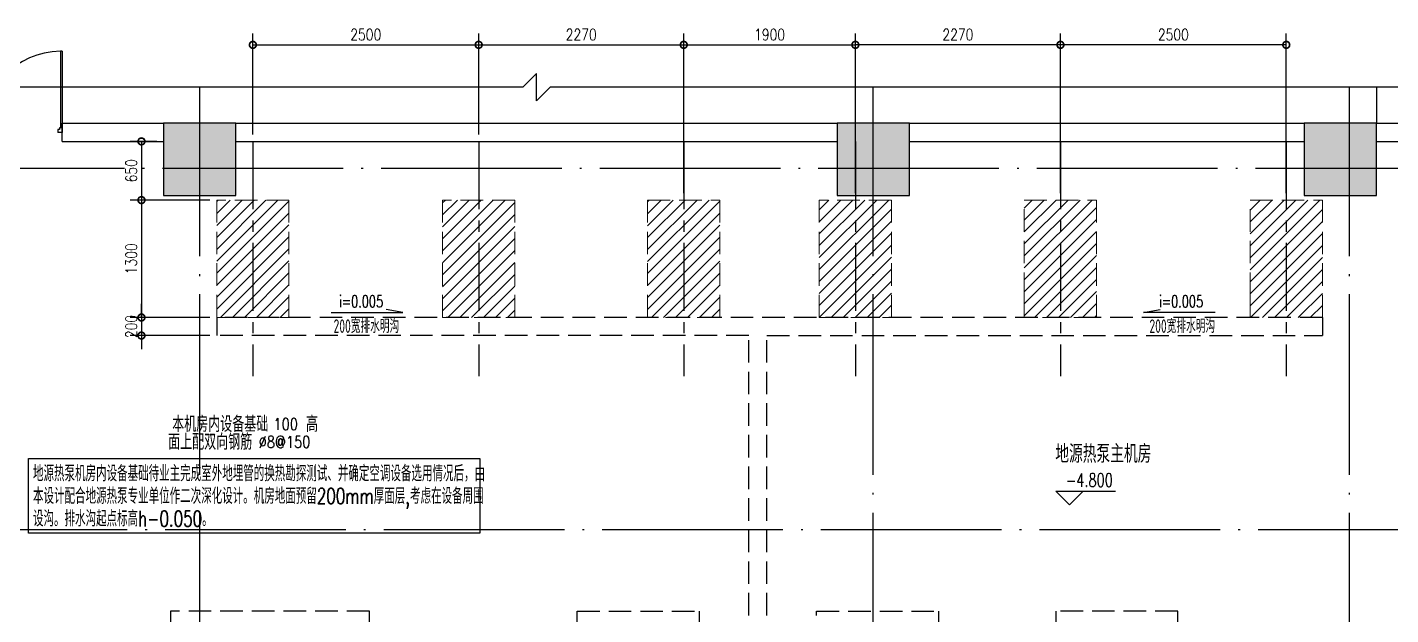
# Model space of a CAD drawing. Extents: x -345393 to -54719, y 203828 to 476815.
# Drawn here: x -289705 to -274612, y 239469 to 245974 of the extents above; entities that cross this region are included whole.
import ezdxf

# ---------------------------------------------------------------- set-up
doc = ezdxf.new("R2010")
doc.units = 0
doc.header["$LTSCALE"] = 1000
doc.header["$MEASUREMENT"] = 0
for name, pattern in [('CENTER2', [1.125, 0.75, -0.125, 0.125, -0.125]), ('DASH', [0.35, 0.25, -0.1]), ('DOTE', [2.42, 2, -0.2, 0.02, -0.2])]:
    doc.linetypes.add(name, pattern=pattern)
doc.layers.get('0').update_dxf_attribs({"color": 252, "linetype": 'CONTINUOUS'})
doc.layers.get('Defpoints').update_dxf_attribs({"color": 252, "linetype": 'CONTINUOUS'})
for name, color, linetype in [('A-墙线', 252, 'CONTINUOUS'), ('A-门', 252, 'CONTINUOUS'), ('COLUMN', 250, 'CONTINUOUS'), ('DIM_ELEV', 252, 'CONTINUOUS'), ('DOTE', 250, 'DOTE'), ('HZ', 7, 'CONTINUOUS'), ('PUB_HATCH', 250, 'CONTINUOUS'), ('PUB_TEXT', 252, 'CONTINUOUS'), ('暖通-水-标注', 95, 'CONTINUOUS'), ('暖通-水-设备基础', 75, 'DASH'), ('暖通-水-说明', 3, 'CONTINUOUS')]:
    doc.layers.add(name, color=color, linetype=linetype)
doc.layers.add('暖通-水-设备', color=3, linetype='CONTINUOUS', lineweight=20)
doc.styles.add('_TCH_DIM', font='SIMPLEX', dxfattribs={"bigfont": 'GBCBIG'})
doc.styles.add('DX', font='wcad.shx', dxfattribs={"width": 0.7, "bigfont": 'tjhztxt.shx'})
doc.styles.add('HZ', font='romans.shx', dxfattribs={"width": 0.7, "bigfont": 'tjhztxt.shx'})
doc.styles.add('M-TEXT2', font='romanc.shx', dxfattribs={"width": 0.8, "bigfont": 'hzf.shx'})
doc.styles.add('NT4', font='tssdeng.shx', dxfattribs={"width": 0.65, "bigfont": 'tssdchn.shx'})
doc.styles.add('ROMANC', font='romanc', dxfattribs={"width": 0.9})
doc.dimstyles.new('暖通-水-尺寸标注50', dxfattribs={"dimscale": 0.5, "dimtxt": 250, "dimasz": 300, "dimexe": 250, "dimexo": 150, "dimgap": 100, "dimtad": 1, "dimdec": 4, "dimrnd": 5, "dimdsep": 46, "dimtxsty": 'M-TEXT2', "dimblk1": 'DOTSMALL', "dimblk2": 'DOTSMALL', "dimsah": 1, "dimcen": 0.09, "dimclrd": 256, "dimclre": 256, "dimclrt": 7, "dimadec": 0, "dimazin": 0, "dimtfac": 1, "dimtdec": 4, "dimtix": 1, "dimtmove": 2, "dimatfit": 3, "dimldrblk": 'DOTSMALL', "dimfxl": 0, "dimtolj": 1, "dimtzin": 0, "dimarcsym": 0})

# ---------------------------------------------------------------- blocks, each defined once
blk = doc.blocks.new('m1800')
at = {"layer": 'A-墙线'}
for p, q in [((-900, -100), (-900, 100)), ((900, -100), (900, 100))]:
    blk.add_line(p, q, dxfattribs=at)
at = {"layer": 'A-门'}
for p, q in [((-900, 900), (-900, 0)), ((-900, 900), (-880, 900)), ((-880, 900), (-880, 50)), ((880, 900), (880, 50)), ((900, 900), (880, 900)), ((900, 900), (900, 0)), ((-900, 50), (-870, 50)), ((-900, 0), (-850, 0)), ((-870, 50), (-870, 30)), ((-870, 30), (-850, 30)), ((-850, 30), (-850, 0)), ((850, 30), (850, 0)), ((870, 30), (850, 30)), ((900, 0), (850, 0)), ((870, 50), (870, 30)), ((900, 50), (870, 50))]:
    blk.add_line(p, q, dxfattribs=at)
for centre, start, end in [((-900, 0), 0, 88.7267), ((900, 0), 91.2733, 180)]:
    blk.add_arc(centre, 900, start, end, dxfattribs=at)
blk = doc.blocks.new('_DOTSMALL')
at = {"color": 0, "const_width": 0.5}
blk.add_lwpolyline([(-0.0625, 0, 1), (0.0625, 0, 1)], format="xyb", close=True, dxfattribs=at)
blk = doc.blocks.new('*D274')
at = {"layer": 'Defpoints', "color": 0}
for p in [(-280538, 245779), (-282438, 244710), (-280538, 244060)]:
    blk.add_point(p, dxfattribs=at)
at = {"layer": '暖通-水-标注', "linetype": 'Continuous', "lineweight": -2}
for p, q in [((-282438, 244785), (-282438, 245904)), ((-280538, 244135), (-280538, 245904)), ((-282438, 245779), (-280538, 245779))]:
    blk.add_line(p, q, dxfattribs=at)
at = {"layer": '暖通-水-标注', "lineweight": -2, "xscale": 150, "yscale": 150, "zscale": 150, "rotation": 180}
blk.add_blockref('_DOTSMALL', (-282438, 245779), dxfattribs=at)
at = {"layer": '暖通-水-标注', "lineweight": -2, "xscale": 150, "yscale": 150, "zscale": 150}
blk.add_blockref('_DOTSMALL', (-280538, 245779), dxfattribs=at)
at = {"layer": '暖通-水-标注', "color": 7, "insert": (-281488, 245892), "char_height": 125, "attachment_point": 5, "style": 'M-TEXT2'}
blk.add_mtext('\\A1;1900', dxfattribs=at)
blk = doc.blocks.new('*D275')
at = {"layer": 'Defpoints', "color": 0}
for p in [(-288196, 244710), (-288441, 244060), (-287608, 244060)]:
    blk.add_point(p, dxfattribs=at)
at = {"layer": '暖通-水-标注', "linetype": 'Continuous', "lineweight": -2}
for p, q in [((-288271, 244710), (-288566, 244710)), ((-288441, 244710), (-288441, 244060)), ((-287683, 244060), (-288566, 244060))]:
    blk.add_line(p, q, dxfattribs=at)
at = {"layer": '暖通-水-标注', "lineweight": -2, "xscale": 150, "yscale": 150, "zscale": 150}
for p, rotation in [((-288441, 244710), 90), ((-288441, 244060), 270)]:
    blk.add_blockref('_DOTSMALL', p, dxfattribs=dict(at, rotation=rotation))
at = {"layer": '暖通-水-标注', "color": 7, "insert": (-288554, 244385), "char_height": 125, "attachment_point": 5, "rotation": 90, "style": 'M-TEXT2'}
blk.add_mtext('\\A1;650', dxfattribs=at)
blk = doc.blocks.new('*D276')
at = {"layer": 'Defpoints', "color": 0}
for p in [(-287608, 244060), (-288441, 242760), (-287608, 242760)]:
    blk.add_point(p, dxfattribs=at)
at = {"layer": '暖通-水-标注', "linetype": 'Continuous', "lineweight": -2}
for p, q in [((-287683, 244060), (-288566, 244060)), ((-288441, 244060), (-288441, 242760)), ((-287683, 242760), (-288566, 242760))]:
    blk.add_line(p, q, dxfattribs=at)
at = {"layer": '暖通-水-标注', "lineweight": -2, "xscale": 150, "yscale": 150, "zscale": 150}
for p, rotation in [((-288441, 244060), 90), ((-288441, 242760), 270)]:
    blk.add_blockref('_DOTSMALL', p, dxfattribs=dict(at, rotation=rotation))
at = {"layer": '暖通-水-标注', "color": 7, "insert": (-288554, 243410), "char_height": 125, "attachment_point": 5, "rotation": 90, "style": 'M-TEXT2'}
blk.add_mtext('\\A1;1300', dxfattribs=at)
blk = doc.blocks.new('*D277')
at = {"layer": 'Defpoints', "color": 0}
for p in [(-287608, 242760), (-288441, 242560), (-287608, 242560)]:
    blk.add_point(p, dxfattribs=at)
at = {"layer": '暖通-水-标注', "linetype": 'Continuous', "lineweight": -2}
for p, q in [((-288441, 242760), (-288441, 242910)), ((-287683, 242760), (-288566, 242760)), ((-288441, 242760), (-288441, 242560)), ((-287683, 242560), (-288566, 242560)), ((-288441, 242560), (-288441, 242410))]:
    blk.add_line(p, q, dxfattribs=at)
at = {"layer": '暖通-水-标注', "lineweight": -2, "xscale": 150, "yscale": 150, "zscale": 150}
for p, rotation in [((-288441, 242760), 270), ((-288441, 242560), 90)]:
    blk.add_blockref('_DOTSMALL', p, dxfattribs=dict(at, rotation=rotation))
at = {"layer": '暖通-水-标注', "color": 7, "insert": (-288554, 242660), "char_height": 125, "attachment_point": 5, "rotation": 90, "style": 'M-TEXT2'}
blk.add_mtext('\\A1;200', dxfattribs=at)
blk = doc.blocks.new('*D589')
at = {"layer": 'Defpoints', "color": 0}
for p in [(-284708, 245779), (-287208, 244710), (-284708, 244710)]:
    blk.add_point(p, dxfattribs=at)
at = {"layer": '暖通-水-标注', "linetype": 'Continuous', "lineweight": -2}
for p, q in [((-287208, 244785), (-287208, 245904)), ((-284708, 244785), (-284708, 245904)), ((-287208, 245779), (-284708, 245779))]:
    blk.add_line(p, q, dxfattribs=at)
at = {"layer": '暖通-水-标注', "lineweight": -2, "xscale": 150, "yscale": 150, "zscale": 150, "rotation": 180}
blk.add_blockref('_DOTSMALL', (-287208, 245779), dxfattribs=at)
at = {"layer": '暖通-水-标注', "lineweight": -2, "xscale": 150, "yscale": 150, "zscale": 150}
blk.add_blockref('_DOTSMALL', (-284708, 245779), dxfattribs=at)
at = {"layer": '暖通-水-标注', "color": 7, "insert": (-285958, 245892), "char_height": 125, "attachment_point": 5, "style": 'M-TEXT2'}
blk.add_mtext('\\A1;2500', dxfattribs=at)
blk = doc.blocks.new('*D590')
at = {"layer": 'Defpoints', "color": 0}
for p in [(-282438, 245779), (-284708, 244710), (-282438, 244060)]:
    blk.add_point(p, dxfattribs=at)
at = {"layer": '暖通-水-标注', "linetype": 'Continuous', "lineweight": -2}
for p, q in [((-284708, 244785), (-284708, 245904)), ((-282438, 244135), (-282438, 245904)), ((-284708, 245779), (-282438, 245779))]:
    blk.add_line(p, q, dxfattribs=at)
at = {"layer": '暖通-水-标注', "lineweight": -2, "xscale": 150, "yscale": 150, "zscale": 150, "rotation": 180}
blk.add_blockref('_DOTSMALL', (-284708, 245779), dxfattribs=at)
at = {"layer": '暖通-水-标注', "lineweight": -2, "xscale": 150, "yscale": 150, "zscale": 150}
blk.add_blockref('_DOTSMALL', (-282438, 245779), dxfattribs=at)
at = {"layer": '暖通-水-标注', "color": 7, "insert": (-283573, 245892), "char_height": 125, "attachment_point": 5, "style": 'M-TEXT2'}
blk.add_mtext('\\A1;2270', dxfattribs=at)
blk = doc.blocks.new('*D591')
at = {"layer": 'Defpoints', "color": 0}
for p in [(-278268, 245779), (-278268, 244060), (-275768, 244060)]:
    blk.add_point(p, dxfattribs=at)
at = {"layer": '暖通-水-标注', "linetype": 'Continuous', "lineweight": -2}
for p, q in [((-278268, 244135), (-278268, 245904)), ((-275768, 244135), (-275768, 245904)), ((-275768, 245779), (-278268, 245779))]:
    blk.add_line(p, q, dxfattribs=at)
at = {"layer": '暖通-水-标注', "lineweight": -2, "xscale": 150, "yscale": 150, "zscale": 150, "rotation": 180}
blk.add_blockref('_DOTSMALL', (-278268, 245779), dxfattribs=at)
at = {"layer": '暖通-水-标注', "lineweight": -2, "xscale": 150, "yscale": 150, "zscale": 150}
blk.add_blockref('_DOTSMALL', (-275768, 245779), dxfattribs=at)
at = {"layer": '暖通-水-标注', "color": 7, "insert": (-277018, 245892), "char_height": 125, "attachment_point": 5, "style": 'M-TEXT2'}
blk.add_mtext('\\A1;2500', dxfattribs=at)
blk = doc.blocks.new('*D592')
at = {"layer": 'Defpoints', "color": 0}
for p in [(-280538, 245779), (-280538, 244060), (-278268, 244060)]:
    blk.add_point(p, dxfattribs=at)
at = {"layer": '暖通-水-标注', "linetype": 'Continuous', "lineweight": -2}
for p, q in [((-280538, 244135), (-280538, 245904)), ((-278268, 244135), (-278268, 245904)), ((-278268, 245779), (-280538, 245779))]:
    blk.add_line(p, q, dxfattribs=at)
at = {"layer": '暖通-水-标注', "lineweight": -2, "xscale": 150, "yscale": 150, "zscale": 150, "rotation": 180}
blk.add_blockref('_DOTSMALL', (-280538, 245779), dxfattribs=at)
at = {"layer": '暖通-水-标注', "lineweight": -2, "xscale": 150, "yscale": 150, "zscale": 150}
blk.add_blockref('_DOTSMALL', (-278268, 245779), dxfattribs=at)
at = {"layer": '暖通-水-标注', "color": 7, "insert": (-279403, 245892), "char_height": 125, "attachment_point": 5, "style": 'M-TEXT2'}
blk.add_mtext('\\A1;2270', dxfattribs=at)

msp = doc.modelspace()

# ---------------------------------------------------------------- hatches: boundary and pattern name
at = {"layer": 'PUB_HATCH'}
for points in [[(-288196.12864, 244110.08177), (-287396.13169, 244110.08177), (-287396.13169, 244910.08253), (-288196.12864, 244910.08253)], [(-279939.62064, 244110.08177), (-279939.62064, 244910.08253), (-280739.61759, 244910.08253), (-280739.61759, 244110.08177)], [(-274768.20811, 244110.08177), (-274768.20811, 244910.08253), (-275568.20506, 244910.08253), (-275568.20506, 244110.08177)]]:
    msp.add_hatch(color=256, dxfattribs=at).paths.add_polyline_path(points)
at = {"layer": '暖通-水-设备基础'}
h = msp.add_hatch(dxfattribs=at)
h.set_pattern_fill('ANSI31', color=251, scale=750, style=0)
h.set_pattern_definition([(45, (-963204.23, 49590.78), (-66.291261, 66.291261), [])])
h.paths.add_polyline_path([(-275368.20506, 244060.07948), (-276168.20506, 244060.07948), (-276168.20506, 243010.07948), (-276168.20506, 242760.07948), (-275368.20506, 242760.07948)])
h.paths.add_polyline_path([(-280138.16105, 244060.07948), (-280938.16105, 244060.07948), (-280938.16105, 242760.07948), (-280138.16105, 242760.07948)])
h.paths.add_polyline_path([(-282038.16105, 244060.07948), (-282838.16105, 244060.07948), (-282838.16105, 242760.07948), (-282038.16105, 242760.07948)])
h.paths.add_polyline_path([(-286808.11705, 244060.07948), (-287608.11705, 244060.07948), (-287608.11705, 242760.07948), (-286808.11705, 242760.07948)])
h = msp.add_hatch(dxfattribs=at)
h.set_pattern_fill('ANSI31', color=251, scale=750, style=0)
h.paths.add_polyline_path([(-284308.11705, 244060.07948), (-284708.11705, 244060.07948), (-284708.11705, 242760.07948), (-284308.11705, 242760.07948)])
h.paths.add_polyline_path([(-284708.11705, 244060.07948), (-285108.11705, 244060.07948), (-285108.11705, 242760.07948), (-284708.11705, 242760.07948)])
h = msp.add_hatch(dxfattribs=at)
h.set_pattern_fill('ANSI31', color=251, scale=750, style=0)
h.paths.add_polyline_path([(-278268.20506, 242760.07948), (-277868.20506, 242760.07948), (-277868.20506, 244060.07948), (-278268.20506, 244060.07948)])
h.paths.add_polyline_path([(-278668.20506, 243010.07948), (-278668.20506, 242760.07948), (-278268.20506, 242760.07948), (-278268.20506, 244060.07948), (-278668.20506, 244060.07948)])

# ---------------------------------------------------------------- linework, layer by layer
at = {"layer": 'A-墙线'}
for p, q in [((-274768.20506, 245310.07948), (-274768.20506, 244910.08253)), ((-289318.21116, 244910.08253), (-288196.12864, 244910.08253)), ((-287396.13169, 244910.08253), (-280739.61759, 244910.08253)), ((-279939.62064, 244910.08253), (-275568.20506, 244910.08253)), ((-274768.20811, 244910.08253), (-273968.21116, 244910.08253)), ((-289318.21116, 244710.08253), (-288196.12864, 244710.08253)), ((-287396.13169, 244710.08253), (-280739.61759, 244710.08253)), ((-279939.62064, 244710.08253), (-275568.20506, 244710.08253)), ((-274768.20811, 244710.08253), (-273968.21116, 244710.08253))]:
    msp.add_line(p, q, dxfattribs=at)
at = {"layer": 'COLUMN'}
for p, q in [((-287396.13169, 244910.08253), (-288196.12864, 244910.08253)), ((-288196.12864, 244910.08253), (-288196.12864, 244110.08177)), ((-287396.13169, 244110.08177), (-287396.13169, 244910.08253)), ((-279939.62064, 244910.08253), (-280739.61759, 244910.08253)), ((-280739.61759, 244910.08253), (-280739.61759, 244110.08177)), ((-279939.62064, 244110.08177), (-279939.62064, 244910.08253)), ((-274768.20811, 244910.08253), (-275568.20506, 244910.08253)), ((-275568.20506, 244910.08253), (-275568.20506, 244110.08177)), ((-274768.20811, 244110.08177), (-274768.20811, 244910.08253)), ((-288196.12864, 244110.08177), (-287396.13169, 244110.08177)), ((-280739.61759, 244110.08177), (-279939.62064, 244110.08177)), ((-275568.20506, 244110.08177), (-274768.20811, 244110.08177))]:
    msp.add_line(p, q, dxfattribs=at)
at = {"layer": 'DIM_ELEV'}
for p, q in [((-278168.18979, 240685.6664), (-278318.18979, 240835.6664)), ((-278318.18979, 240835.6664), (-277659.50065, 240835.6664)), ((-278168.18979, 240685.6664), (-278018.18979, 240835.6664))]:
    msp.add_line(p, q, dxfattribs=at)
at = {"layer": 'DOTE'}
for p, q in [((-287796.13017, 231338.54729), (-287796.13017, 245310.07948)), ((-280340.28605, 231338.54729), (-280340.28605, 245310.07948)), ((-275068.20811, 231338.54729), (-275068.20811, 245310.07948)), ((-269268.21421, 244410.07948), (-298868.202, 244410.07948)), ((-269239.62522, 240410.07948), (-298868.202, 240410.07948))]:
    msp.add_line(p, q, dxfattribs=at)
at = {"layer": '暖通-水-标注', "linetype": 'CENTER2'}
for p, q in [((-287208.11705, 244710.07948), (-287208.11705, 242110.07948)), ((-284708.11705, 244710.07948), (-284708.11705, 242110.07948)), ((-282438.16105, 244710.07948), (-282438.16105, 242110.07948)), ((-280538.16105, 244710.07948), (-280538.16105, 242110.07948)), ((-278268.20506, 244710.07948), (-278268.20506, 242110.07948)), ((-275768.20506, 244710.07948), (-275768.20506, 242110.07948))]:
    msp.add_line(p, q, dxfattribs=at)
at = {"layer": '暖通-水-标注'}
msp.add_lwpolyline([(-269068.21421, 245310.07948), (-283918.20811, 245310.07948), (-284068.18546, 245160.10213), (-284068.23076, 245460.05683), (-284218.20811, 245310.07948), (-299068.202, 245310.07948)], dxfattribs=at)
at = {"layer": '暖通-水-设备', "color": 9, "linetype": 'DASH'}
for points in [[(-286808.11705, 242760.07948), (-286808.11705, 244060.07948), (-287608.11705, 244060.07948), (-287608.11705, 242760.07948), (-286808.11705, 242760.07948), (-286808.11705, 243010.07948)], [(-284308.11705, 242760.07948), (-284308.11705, 244060.07948), (-285108.11705, 244060.07948), (-285108.11705, 242760.07948), (-284308.11705, 242760.07948), (-284308.11705, 243010.07948)], [(-282838.16105, 242760.07948), (-282838.16105, 244060.07948), (-282038.16105, 244060.07948), (-282038.16105, 242760.07948), (-282838.16105, 242760.07948), (-282838.16105, 242760.07948)], [(-280138.16105, 242760.07948), (-280138.16105, 244060.07948), (-280938.16105, 244060.07948), (-280938.16105, 242760.07948), (-280138.16105, 242760.07948), (-280138.16105, 242760.07948)], [(-278668.20506, 243010.07948), (-278668.20506, 244060.07948), (-277868.20506, 244060.07948), (-277868.20506, 242760.07948), (-278668.20506, 242760.07948), (-278668.20506, 243010.07948)], [(-276168.20506, 243010.07948), (-276168.20506, 244060.07948), (-275368.20506, 244060.07948), (-275368.20506, 242760.07948), (-276168.20506, 242760.07948), (-276168.20506, 243010.07948)]]:
    msp.add_lwpolyline(points, dxfattribs=at)
at = {"layer": '暖通-水-设备基础', "color": 2}
for p, q in [((-275368.20506, 242760.07948), (-287608.11705, 242760.07948)), ((-287608.11705, 242760.07948), (-287608.11705, 242560.07948)), ((-275368.20506, 242760.07948), (-275368.20506, 242560.07948)), ((-281718.20811, 242560.07948), (-287608.11705, 242560.07948)), ((-281718.20811, 234910.07948), (-281718.20811, 242560.07948)), ((-281518.20811, 242560.07948), (-275368.20506, 242560.07948)), ((-281518.20811, 234910.07948), (-281518.20811, 242560.07948))]:
    msp.add_line(p, q, dxfattribs=at)
for points in [[(-285918.20811, 234810.07948), (-285918.20811, 239510.07948), (-288118.20811, 239510.07948), (-288118.20811, 234810.07948), (-286018.20811, 234810.07948)], [(-282368.20811, 234810.07948), (-283618.20811, 234810.07948), (-283618.20811, 239510.07948), (-282268.20811, 239510.07948), (-282268.20811, 234910.07948)], [(-280968.20811, 234910.07948), (-280968.20811, 239510.07948), (-279618.20811, 239510.07948), (-279618.20811, 234810.07948)], [(-278218.20811, 234810.07948), (-276968.20811, 234810.07948), (-276968.20811, 239510.07948), (-278318.20811, 239510.07948), (-278318.20811, 234810.07948)]]:
    msp.add_lwpolyline(points, dxfattribs=at)
at = {"layer": '暖通-水-说明'}
for p, q in [((-286341.97563, 242815.12279), (-285549.27456, 242815.12279)), ((-285549.27456, 242815.12279), (-285732.55493, 242846.90124)), ((-277348.06522, 242815.12279), (-277164.78486, 242846.90124)), ((-276555.36415, 242815.12279), (-277348.06522, 242815.12279))]:
    msp.add_line(p, q, dxfattribs=at)
at = {"layer": '暖通-水-说明', "color": 50}
msp.add_lwpolyline([(-289692.12961, 241198.50136), (-284694.75307, 241198.50136), (-284694.75307, 240371.34918), (-289692.12961, 240371.34918)], close=True, dxfattribs=at)

# ---------------------------------------------------------------- block references
at = {"layer": 'A-门'}
msp.add_blockref('m1800', (-290218.21116, 244810.08253), dxfattribs=at)

# ---------------------------------------------------------------- texts
at = {"layer": 'HZ', "style": 'DX', "width": 0.8}
msp.add_text('地源热泵主机房', height=200, dxfattribs=at).set_placement((-278325.16949, 241150.51566))
at = {"layer": 'PUB_TEXT', "style": '_TCH_DIM', "width": 0.705882}
msp.add_text('-4.800', height=148.75, dxfattribs=at).set_placement((-278209.50065, 240885.6664))
at = {"layer": '暖通-水-说明', "color": 3}
for s, height, style, width, p in [('i=0.005', 131.25, 'ROMANC', 0.7, (-286254.15886, 242873.15888)), ('i=0.005', 131.25, 'ROMANC', 0.7, (-277176.93092, 242873.15888)), ('200宽排水明沟', 150, 'NT4', 0.65, (-286314.7251, 242589.49125)), ('200宽排水明沟', 150, 'NT4', 0.65, (-277282.83122, 242589.49125)), ('本机房内设备基础    高', 175, 'HZ', 0.8, (-288101.14686, 241492.47562)), ('100', 131.25, 'ROMANC', 0.8, (-286979.13624, 241514.42325)), ('面上配双向钢筋', 175, 'HZ', 0.8, (-288146.04016, 241294.98415)), ('%%c8@150', 131.25, 'ROMANC', 0.8, (-287143.2154, 241316.26404, 328.93221))]:
    msp.add_text(s, height=height, dxfattribs=dict(at, style=style, width=width)).set_placement(p)
at = {"layer": '暖通-水-说明', "color": 3, "insert": (-289641.79125, 241120.92182), "char_height": 175, "width": 5000, "attachment_point": 1, "line_spacing_factor": 0.857143, "style": 'HZ'}
msp.add_mtext('地源热泵机房内设备基础待业主完成室外地埋管的换热勘探测试、并确定空调设备选用情况后，由本设计配合地源热泵专业单位作二次深化设计。机房地面预留200mm厚面层,考虑在设备周围设沟。排水沟起点标高h-0.050。', dxfattribs=at)

# ---------------------------------------------------------------- dimensions: what is measured, and where the dimension line sits
at = {"layer": '暖通-水-标注'}
for base, p1, p2, picture, middle in [((-284708.11705, 245779.14918), (-287208.11705, 244710.07948), (-284708.11705, 244710.07948), '*D589', (-285958.11705, 245891.64918)), ((-282438.16105, 245779.14918), (-284708.11705, 244710.07948), (-282438.16105, 244060.07948), '*D590', (-283573.13905, 245891.64918)), ((-280538.16105, 245779.14918), (-282438.16105, 244710.07948), (-280538.16105, 244060.07948), '*D274', (-281488.16105, 245891.64918)), ((-280538.16105, 245779.14918), (-278268.20506, 244060.07948), (-280538.16105, 244060.07948), '*D592', (-279403.18306, 245891.64918)), ((-278268.20506, 245779.14918), (-275768.20506, 244060.07948), (-278268.20506, 244060.07948), '*D591', (-277018.20506, 245891.64918))]:
    dim = msp.add_linear_dim(base=base, p1=p1, p2=p2, dimstyle='暖通-水-尺寸标注50', dxfattribs=at)
    dim.commit()
    dim.dimension.update_dxf_attribs({"geometry": picture, "text_midpoint": middle})
for base, p1, p2, picture, middle in [((-288441.09893, 244060.079482), (-288196.128643, 244710.082534), (-287608.117053, 244060.079482), '*D275', (-288553.59893, 244385.081008)), ((-288441.09893, 242760.07948), (-287608.11705, 244060.07948), (-287608.11705, 242760.07948), '*D276', (-288553.59893, 243410.07948)), ((-288441.09893, 242560.07948), (-287608.11705, 242760.07948), (-287608.11705, 242560.07948), '*D277', (-288553.59893, 242660.07948))]:
    dim = msp.add_linear_dim(base=base, p1=p1, p2=p2, angle=90, dimstyle='暖通-水-尺寸标注50', dxfattribs=at)
    dim.commit()
    dim.dimension.update_dxf_attribs({"geometry": picture, "text_midpoint": middle})

doc.saveas('drawing.dxf')
